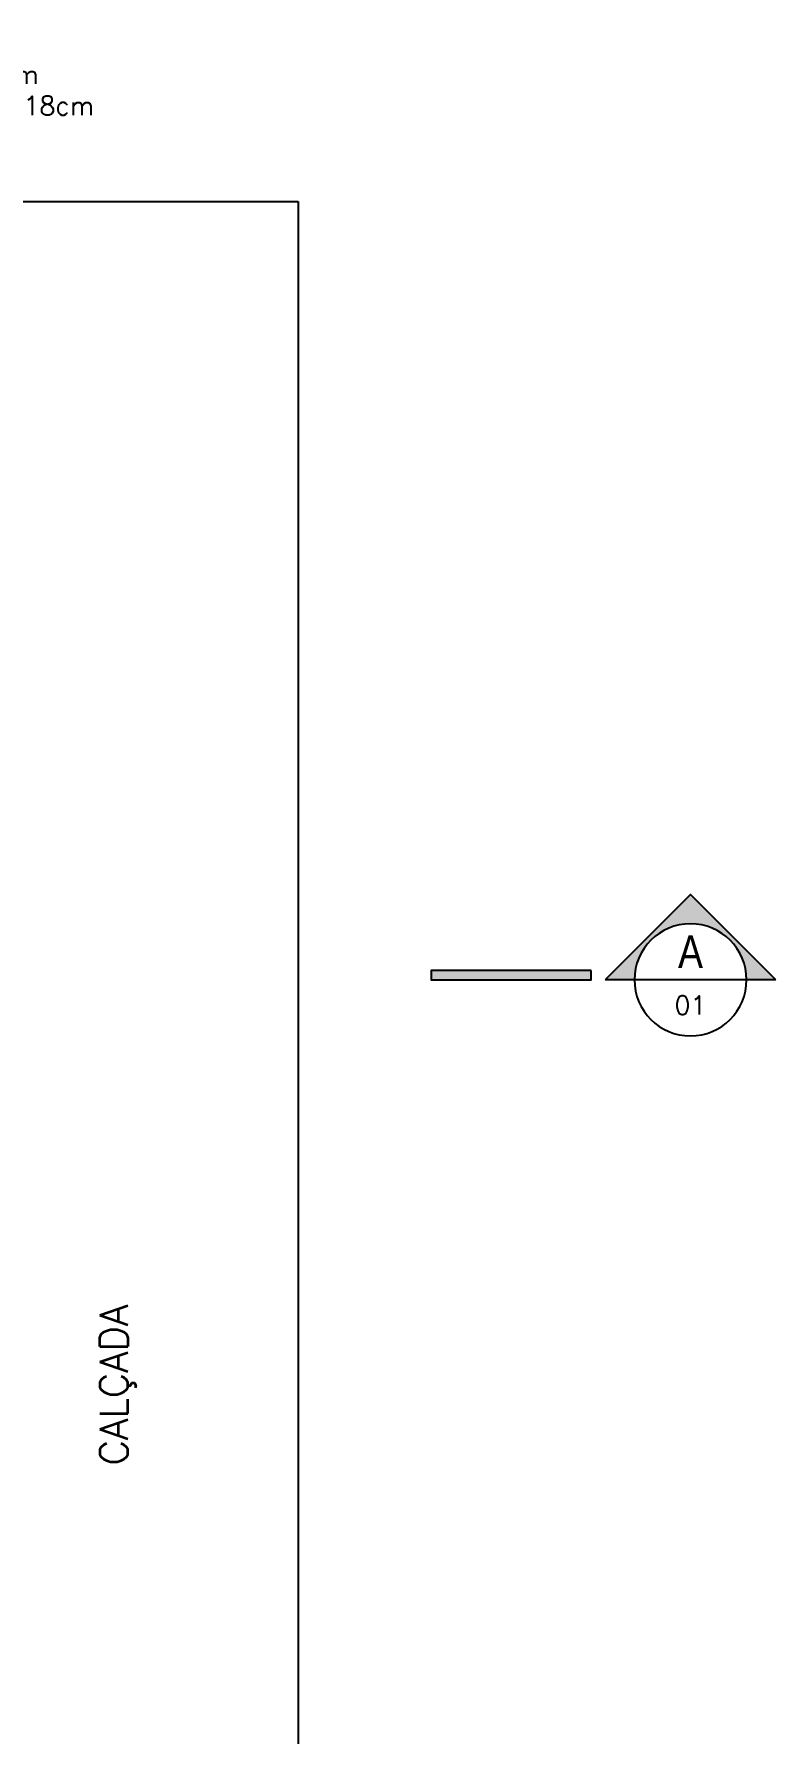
# Model space of a CAD drawing. Header units: millimetres. Extents: x 45003 to 46969, y 6653 to 6979.
# Drawn here: x 45089.6 to 45093.57, y 6713.41 to 6722.51 of the extents above; entities that cross this region are included whole.
import ezdxf
from ezdxf import colors
from ezdxf.entities.mleader import LeaderData, LeaderLine
from ezdxf.enums import TextEntityAlignment as Align
from ezdxf.math import Vec2, Vec3

# ---------------------------------------------------------------- set-up
doc = ezdxf.new("R2010")
doc.units = ezdxf.units.MM
for name, color, linetype in [('ARQ-COTAS', 30, 'Continuous'), ('ARQ-PENA-FINA-CINZA', 8, 'Continuous'), ('ARQ-SÍMBOLOS', 2, 'Continuous'), ('ARQ-TEXTO2', 2, 'Continuous'), ('ARQ-TEXTO3', 3, 'Continuous'), ('ARQ-TEXTO4', 4, 'Continuous')]:
    doc.layers.add(name, color=color, linetype=linetype)
doc.styles.add('ARIAL', font='ARIALN.TTF', dxfattribs={"height": 0.18})
doc.styles.add('ROMANS', font='romans.shx')
doc.styles.add('Romans_Anot', font='romans.shx')

# ---------------------------------------------------------------- blocks, each defined once
blk = doc.blocks.new('Símbolo_Corte')
at = {"layer": 'ARQ-SÍMBOLOS'}
h = blk.add_hatch(color=256, dxfattribs=at)
h.dxf.hatch_style = 1
h.paths.add_polyline_path([(0, 0.915), (-0.915, 0), (-0.6, 0, -1), (0.6, 0), (0.915, 0)])
at = {"layer": 'ARQ-SÍMBOLOS', "ltscale": 0.1}
blk.add_hatch(color=256, dxfattribs=at).paths.add_polyline_path([(1.063, 0.1), (2.775, 0.1), (2.775, 0), (1.063, 0)])
at = {"layer": 'ARQ-SÍMBOLOS'}
for p, q in [((-0.915, 0), (-0.6, 0)), ((0.6, 0), (0.915, 0))]:
    blk.add_line(p, q, dxfattribs=at)
at = {"layer": 'ARQ-SÍMBOLOS', "color": 4}
blk.add_line((-0.6, 0), (0.6, 0), dxfattribs=at)
at = {"layer": 'ARQ-SÍMBOLOS'}
blk.add_lwpolyline([(-0.915, 0), (0, 0.915), (0.915, 0)], dxfattribs=at)
blk.add_lwpolyline([(1.063, 0.1), (2.775, 0.1), (2.775, 0), (1.063, 0)], close=True, dxfattribs=at)
blk.add_circle((0, 0), 0.6, dxfattribs=at)
at = {"layer": 'ARQ-TEXTO2', "style": 'ROMANS'}
blk.add_attdef('NUMERO-FOLHA', text='', height=0.2, dxfattribs=at).set_placement((0, -0.271), align=Align.MIDDLE_CENTER)
at = {"layer": 'ARQ-TEXTO4', "style": 'ARIAL'}
blk.add_attdef('NUMERO-DESENHO-NA-FOLHA', text='', height=0.35, dxfattribs=at).set_placement((0, 0.301), align=Align.MIDDLE_CENTER)

msp = doc.modelspace()

# ---------------------------------------------------------------- linework, layer by layer
at = {"layer": 'ARQ-PENA-FINA-CINZA'}
for p, q in [((45089.5165, 6721.6095), (45091.0165, 6721.6095)), ((45091.0165, 6721.6095), (45091.0165, 6703.9095))]:
    msp.add_line(p, q, dxfattribs=at)

# ---------------------------------------------------------------- block references
at = {"layer": 'ARQ-SÍMBOLOS', "ltscale": 0.03}
ref = msp.add_blockref('Símbolo_Corte', (45093.1153, 6717.4444), dxfattribs=dict(at, xscale=-0.5, yscale=0.5, zscale=0.5))
ref.add_attrib('NUMERO-FOLHA', '01', dxfattribs={"layer": 'ARQ-TEXTO2', "ltscale": 0.03, "height": 0.1, "style": 'ROMANS'}).set_placement((45093.1153, 6717.3089), align=Align.MIDDLE_CENTER)
ref.add_attrib('NUMERO-DESENHO-NA-FOLHA', 'A', dxfattribs={"layer": 'ARQ-TEXTO4', "ltscale": 0.03, "height": 0.175, "style": 'ARIAL'}).set_placement((45093.1153, 6717.595), align=Align.MIDDLE_CENTER)

# ---------------------------------------------------------------- texts
at = {"layer": 'ARQ-TEXTO3', "insert": (45090.0511, 6715.2779), "char_height": 0.15, "attachment_point": 5, "rotation": 90, "style": 'ROMANS'}
msp.add_mtext('CALÇADA', dxfattribs=at)

# ---------------------------------------------------------------- leaders
at = {"layer": 'ARQ-COTAS'}
ml = msp.add_multileader_mtext('Standard', dxfattribs=at)
ml.set_content('DEGRAUS\\PPISO: 28cm\\PESPELHO: 18cm', color=2, style='Romans_Anot')
ml.set_leader_properties(color=256, linetype='ByLayer', lineweight=-1)
ml.build(insert=Vec2(0, 0))
ml.multileader.update_dxf_attribs({"dogleg_length": 0.3, "arrow_head_size": 0.1, "scale": 0.5})
ctx = ml.context
ctx.base_point, ctx.scale, ctx.char_height, ctx.arrow_head_size, ctx.landing_gap_size, ctx.plane_origin = Vec3(45088.7589, 6722.455), 0.5, 0.1, 0.1, 0.075, Vec3(45088.6089, 6722.2989)
notes = []
notes.append((ctx, [(0, (1, 1, 0), (45088.6089, 6722.455), (1, 0), 0.15, [(0, [(45088.6089, 6721.1265)], 0, [])])]))
ctx.mtext.insert, ctx.mtext.flow_direction = Vec3(45088.8339, 6722.505), 5
for ctx, leaders in notes:
    for number, flags, end, landing, length, lines in leaders:
        leader = LeaderData()
        leader.index, (leader.has_last_leader_line, leader.has_dogleg_vector, leader.attachment_direction) = number, flags
        leader.last_leader_point, leader.dogleg_vector, leader.dogleg_length = Vec3(end), Vec3(landing), length
        for number, points, colour, breaks in lines:
            line = LeaderLine()
            line.index, line.vertices, line.color, line.breaks = number, Vec3.list(points), colors.encode_raw_color(colour), breaks
            leader.lines.append(line)
        ctx.leaders.append(leader)

doc.saveas('drawing.dxf')
